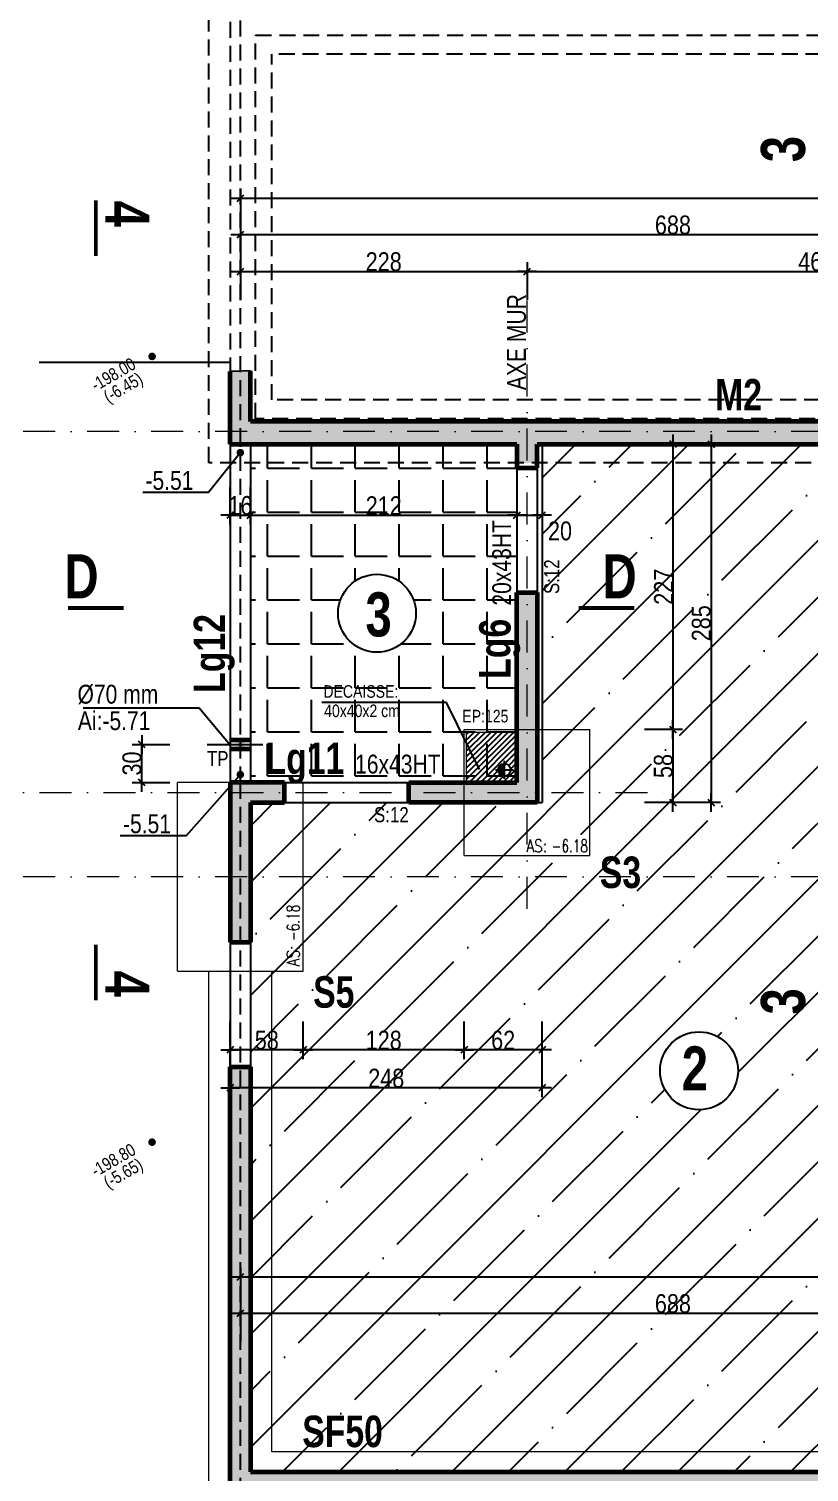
# Model space of a CAD drawing. Header units: centimetres. Extents: x 16433 to 114398, y -50094 to -12305.
# Drawn here: x 30195 to 30816, y -38168 to -37021 of the extents above; entities that cross this region are included whole.
import ezdxf
from ezdxf.enums import TextEntityAlignment as Align

# ---------------------------------------------------------------- set-up
doc = ezdxf.new("R2010")
doc.units = ezdxf.units.CM
doc.header["$LTSCALE"] = 0.5
doc.linetypes.add('CACHEX2', pattern=[19.05, 12.7, -6.35])
doc.linetypes.add('TIRETPTX2', pattern=[50.8, 25.4, -12.7, 0, -12.7])
doc.layers.get('DEFPOINTS').update_dxf_attribs({"linetype": 'CONTINUOUS'})
for name, color, linetype in [('01_cote_gen', 4, 'CONTINUOUS'), ('01_linteaux', 2, 'CONTINUOUS'), ('01_murs_sup', 2, 'CACHEX2'), ('01_poch_murs', 253, 'CONTINUOUS'), ('01_resv', 32, 'CONTINUOUS'), ('01_texte', 230, 'CONTINUOUS'), ('AA_COTES', 2, 'CONTINUOUS')]:
    doc.layers.add(name, color=color, linetype=linetype)
for name, color, linetype, lineweight in [('01_murs_coup', 5, 'CONTINUOUS', 60), ('01_sem', 42, 'CONTINUOUS', 15), ('01_tram_axes', 2, 'TIRETPTX2', 9)]:
    doc.layers.add(name, color=color, linetype=linetype, lineweight=lineweight)
doc.styles.add('impact', font='impact.ttf')
doc.styles.add('MATTE_TXT', font='arial.ttf')
doc.styles.add('SIMPLEX1', font='SIMPLEX.shx', dxfattribs={"width": 0.8, "height": 10})
doc.styles.add('STYLE2', font='ARIALN.TTF')
doc.dimstyles.new('JB50', dxfattribs={"dimscale": 0.1, "dimtxt": 150, "dimasz": 15, "dimexe": 0.1, "dimexo": 0.1, "dimgap": 0.09, "dimtad": 1, "dimdec": 1, "dimdsep": 46, "dimtxsty": 'STYLE2', "dimblk1": 'BOND_G', "dimblk2": 'BOND_D', "dimsah": 1, "dimcen": 1.5, "dimdle": 0.01, "dimse1": 1, "dimse2": 1, "dimclrd": 4, "dimclre": 2, "dimclrt": 6, "dimazin": 2, "dimtfac": 2.333333, "dimtdec": 1, "dimtix": 1, "dimtmove": 2, "dimatfit": 3, "dimldrblk": 'BOND_G', "dimfxl": 1, "dimtolj": 1, "dimtzin": 0, "dimarcsym": 0})

# ---------------------------------------------------------------- blocks, each defined once
blk = doc.blocks.new('BOND_G')
at = {"layer": 'AA_COTES', "color": 0}
for p, q in [((0, -5), (0, 15)), ((5, 0), (-5, 0)), ((1.77, 1.77), (-1.77, -1.77))]:
    blk.add_line(p, q, dxfattribs=at)
blk = doc.blocks.new('BOND_D')
at = {"layer": 'AA_COTES', "color": 0}
for p, q in [((5, 0), (-5, 0)), ((-1.77, -1.77), (1.77, 1.77)), ((0, 5), (0, -15))]:
    blk.add_line(p, q, dxfattribs=at)
blk = doc.blocks.new('*D3824')
at = {"layer": '01_cote_gen', "color": 4, "lineweight": -2, "ltscale": 2, "transparency": 16777216}
blk.add_line((30364.7, -37184.1), (31049.7, -37184.1), dxfattribs=at)
at = {"layer": 'DEFPOINTS', "color": 0, "ltscale": 2}
for p in [(31051.2, -37184.1), (31051.2, -37184.1), (30363.2, -37207)]:
    blk.add_point(p, dxfattribs=at)
at = {"layer": '01_cote_gen', "color": 4, "lineweight": -2, "ltscale": 2, "transparency": 16777216, "xscale": 1.5, "yscale": 1.5, "zscale": 1.5, "rotation": 180}
blk.add_blockref('BOND_G', (30363.2, -37184.1), dxfattribs=at)
at = {"layer": '01_cote_gen', "color": 4, "lineweight": -2, "ltscale": 2, "transparency": 16777216, "xscale": 1.5, "yscale": 1.5, "zscale": 1.5}
blk.add_blockref('BOND_D', (31051.2, -37184.1), dxfattribs=at)
at = {"layer": '01_cote_gen', "color": 6, "ltscale": 2, "transparency": 16777216, "insert": (30707.2, -37176.5), "char_height": 15, "attachment_point": 5, "style": 'STYLE2'}
blk.add_mtext('\\A1;688', dxfattribs=at)
blk = doc.blocks.new('*D3827')
at = {"layer": '01_cote_gen', "color": 4, "lineweight": -2, "ltscale": 2, "transparency": 16777216}
blk.add_line((30364.7, -37155.2), (31879.7, -37155.2), dxfattribs=at)
at = {"layer": 'DEFPOINTS', "color": 0, "ltscale": 2}
for p in [(30363.2, -37154), (31881.2, -37154), (31881.2, -37155.2)]:
    blk.add_point(p, dxfattribs=at)
at = {"layer": '01_cote_gen', "color": 4, "lineweight": -2, "ltscale": 2, "transparency": 16777216, "xscale": 1.5, "yscale": 1.5, "zscale": 1.5, "rotation": 180}
blk.add_blockref('BOND_G', (30363.2, -37155.2), dxfattribs=at)
at = {"layer": '01_cote_gen', "color": 4, "lineweight": -2, "ltscale": 2, "transparency": 16777216, "xscale": 1.5, "yscale": 1.5, "zscale": 1.5}
blk.add_blockref('BOND_D', (31881.2, -37155.2), dxfattribs=at)
at = {"layer": '01_cote_gen', "color": 6, "ltscale": 2, "transparency": 16777216, "insert": (31122.2, -37147.5), "char_height": 15, "attachment_point": 5, "style": 'STYLE2'}
blk.add_mtext('\\A1;1518', dxfattribs=at)
blk = doc.blocks.new('*D3828')
at = {"layer": '01_cote_gen', "color": 4, "lineweight": -2, "ltscale": 2, "transparency": 16777216}
blk.add_line((30364.7, -38041.5), (31049.7, -38041.5), dxfattribs=at)
at = {"layer": 'DEFPOINTS', "color": 0, "ltscale": 2}
for p in [(30363.2, -38039.8), (31051.2, -38041.5), (31051.2, -38067.5)]:
    blk.add_point(p, dxfattribs=at)
at = {"layer": '01_cote_gen', "color": 4, "lineweight": -2, "ltscale": 2, "transparency": 16777216, "xscale": 1.5, "yscale": 1.5, "zscale": 1.5, "rotation": 180}
blk.add_blockref('BOND_G', (30363.2, -38041.5), dxfattribs=at)
at = {"layer": '01_cote_gen', "color": 4, "lineweight": -2, "ltscale": 2, "transparency": 16777216, "xscale": 1.5, "yscale": 1.5, "zscale": 1.5}
blk.add_blockref('BOND_D', (31051.2, -38041.5), dxfattribs=at)
at = {"layer": '01_cote_gen', "color": 6, "ltscale": 2, "transparency": 16777216, "insert": (30707.2, -38033.9), "char_height": 15, "attachment_point": 5, "style": 'STYLE2'}
blk.add_mtext('\\A1;688', dxfattribs=at)
blk = doc.blocks.new('*D3831')
at = {"layer": '01_cote_gen', "color": 4, "lineweight": -2, "ltscale": 2, "transparency": 16777216}
blk.add_line((30364.7, -38012.6), (31879.7, -38012.6), dxfattribs=at)
at = {"layer": 'DEFPOINTS', "color": 0, "ltscale": 2}
for p in [(31881.2, -38012.6), (30363.2, -38021.8), (31881.2, -38029.7)]:
    blk.add_point(p, dxfattribs=at)
at = {"layer": '01_cote_gen', "color": 4, "lineweight": -2, "ltscale": 2, "transparency": 16777216, "xscale": 1.5, "yscale": 1.5, "zscale": 1.5, "rotation": 180}
blk.add_blockref('BOND_G', (30363.2, -38012.6), dxfattribs=at)
at = {"layer": '01_cote_gen', "color": 4, "lineweight": -2, "ltscale": 2, "transparency": 16777216, "xscale": 1.5, "yscale": 1.5, "zscale": 1.5}
blk.add_blockref('BOND_D', (31881.2, -38012.6), dxfattribs=at)
at = {"layer": '01_cote_gen', "color": 6, "ltscale": 2, "transparency": 16777216, "insert": (31122.2, -38004.9), "char_height": 15, "attachment_point": 5, "style": 'STYLE2'}
blk.add_mtext('\\A1;1518', dxfattribs=at)
blk = doc.blocks.new('*D4035')
at = {"layer": '01_cote_gen', "color": 4, "lineweight": -2, "ltscale": 2, "transparency": 16777216}
blk.add_line((30707.2, -37352), (30707.2, -37576), dxfattribs=at)
at = {"layer": 'DEFPOINTS', "color": 0, "ltscale": 2}
for p in [(30658.9, -37350.5), (30641.2, -37577.5), (30707.2, -37577.5)]:
    blk.add_point(p, dxfattribs=at)
at = {"layer": '01_cote_gen', "color": 4, "lineweight": -2, "ltscale": 2, "transparency": 16777216, "xscale": 1.5, "yscale": 1.5, "zscale": 1.5}
for name, p, rotation in [('BOND_G', (30707.2, -37350.5), 90), ('BOND_D', (30707.2, -37577.5), 270)]:
    blk.add_blockref(name, p, dxfattribs=dict(at, rotation=rotation))
at = {"layer": '01_cote_gen', "color": 6, "ltscale": 2, "transparency": 16777216, "insert": (30699.7, -37464), "char_height": 15, "attachment_point": 5, "rotation": 90, "style": 'STYLE2'}
blk.add_mtext('\\A1;227', dxfattribs=at)
blk = doc.blocks.new('*D4036')
at = {"layer": '01_cote_gen', "color": 4, "lineweight": -2, "ltscale": 2, "transparency": 16777216}
blk.add_line((30707.2, -37579), (30707.2, -37634), dxfattribs=at)
at = {"layer": 'DEFPOINTS', "color": 0, "ltscale": 2}
for p in [(30691, -37577.5), (30599.2, -37635.5), (30707.2, -37635.5)]:
    blk.add_point(p, dxfattribs=at)
at = {"layer": '01_cote_gen', "color": 4, "lineweight": -2, "ltscale": 2, "transparency": 16777216, "xscale": 1.5, "yscale": 1.5, "zscale": 1.5}
for name, p, rotation in [('BOND_G', (30707.2, -37577.5), 90), ('BOND_D', (30707.2, -37635.5), 270)]:
    blk.add_blockref(name, p, dxfattribs=dict(at, rotation=rotation))
at = {"layer": '01_cote_gen', "color": 6, "ltscale": 2, "transparency": 16777216, "insert": (30699.6, -37606.5), "char_height": 15, "attachment_point": 5, "rotation": 90, "style": 'STYLE2'}
blk.add_mtext('\\A1;58', dxfattribs=at)
blk = doc.blocks.new('*D4037')
at = {"layer": '01_cote_gen', "color": 4, "lineweight": -2, "ltscale": 2, "transparency": 16777216}
blk.add_line((30737.5, -37352.1), (30737.5, -37634), dxfattribs=at)
at = {"layer": 'DEFPOINTS', "color": 0, "ltscale": 2}
for p in [(30742.8, -37350.6), (30714.7, -37635.5), (30737.5, -37635.5)]:
    blk.add_point(p, dxfattribs=at)
at = {"layer": '01_cote_gen', "color": 4, "lineweight": -2, "ltscale": 2, "transparency": 16777216, "xscale": 1.5, "yscale": 1.5, "zscale": 1.5}
for name, p, rotation in [('BOND_G', (30737.5, -37350.6), 90), ('BOND_D', (30737.5, -37635.5), 270)]:
    blk.add_blockref(name, p, dxfattribs=dict(at, rotation=rotation))
at = {"layer": '01_cote_gen', "color": 6, "ltscale": 2, "transparency": 16777216, "insert": (30729.8, -37493), "char_height": 15, "attachment_point": 5, "rotation": 90, "style": 'STYLE2'}
blk.add_mtext('\\A1;285', dxfattribs=at)
blk = doc.blocks.new('*D4064')
at = {"layer": '01_cote_gen', "color": 4, "lineweight": -2, "ltscale": 2, "transparency": 16777216}
blk.add_line((30364.7, -37213.4), (30589.7, -37213.4), dxfattribs=at)
at = {"layer": 'DEFPOINTS', "color": 0, "ltscale": 2}
for p in [(30363.2, -37214.8), (30591.2, -37213.4), (30591.2, -37230.1)]:
    blk.add_point(p, dxfattribs=at)
at = {"layer": '01_cote_gen', "color": 4, "lineweight": -2, "ltscale": 2, "transparency": 16777216, "xscale": 1.5, "yscale": 1.5, "zscale": 1.5, "rotation": 180}
blk.add_blockref('BOND_G', (30363.2, -37213.4), dxfattribs=at)
at = {"layer": '01_cote_gen', "color": 4, "lineweight": -2, "ltscale": 2, "transparency": 16777216, "xscale": 1.5, "yscale": 1.5, "zscale": 1.5}
blk.add_blockref('BOND_D', (30591.2, -37213.4), dxfattribs=at)
at = {"layer": '01_cote_gen', "color": 6, "ltscale": 2, "transparency": 16777216, "insert": (30477.2, -37205.7), "char_height": 15, "attachment_point": 5, "style": 'STYLE2'}
blk.add_mtext('\\A1;228', dxfattribs=at)
blk = doc.blocks.new('*D4065')
at = {"layer": '01_cote_gen', "color": 4, "lineweight": -2, "ltscale": 2, "transparency": 16777216}
blk.add_line((30592.7, -37213.4), (31049.7, -37213.4), dxfattribs=at)
at = {"layer": 'DEFPOINTS', "color": 0, "ltscale": 2}
for p in [(31051.2, -37213.4), (30591.2, -37220.9), (31051.2, -37220.9)]:
    blk.add_point(p, dxfattribs=at)
at = {"layer": '01_cote_gen', "color": 4, "lineweight": -2, "ltscale": 2, "transparency": 16777216, "xscale": 1.5, "yscale": 1.5, "zscale": 1.5, "rotation": 180}
blk.add_blockref('BOND_G', (30591.2, -37213.4), dxfattribs=at)
at = {"layer": '01_cote_gen', "color": 4, "lineweight": -2, "ltscale": 2, "transparency": 16777216, "xscale": 1.5, "yscale": 1.5, "zscale": 1.5}
blk.add_blockref('BOND_D', (31051.2, -37213.4), dxfattribs=at)
at = {"layer": '01_cote_gen', "color": 6, "ltscale": 2, "transparency": 16777216, "insert": (30821.2, -37205.7), "char_height": 15, "attachment_point": 5, "style": 'STYLE2'}
blk.add_mtext('\\A1;460', dxfattribs=at)
blk = doc.blocks.new('*D4066')
at = {"layer": '01_cote_gen', "color": 4, "lineweight": -2, "ltscale": 2, "transparency": 16777216}
blk.add_line((30601.7, -37832.1), (30542.7, -37832.1), dxfattribs=at)
at = {"layer": 'DEFPOINTS', "color": 0, "ltscale": 2}
for p in [(30541.2, -37635.5), (30603.2, -37635.5), (30541.2, -37832.1)]:
    blk.add_point(p, dxfattribs=at)
at = {"layer": '01_cote_gen', "color": 4, "lineweight": -2, "ltscale": 2, "transparency": 16777216, "xscale": 1.5, "yscale": 1.5, "zscale": 1.5, "rotation": 180}
blk.add_blockref('BOND_D', (30541.2, -37832.1), dxfattribs=at)
at = {"layer": '01_cote_gen', "color": 4, "lineweight": -2, "ltscale": 2, "transparency": 16777216, "xscale": 1.5, "yscale": 1.5, "zscale": 1.5}
blk.add_blockref('BOND_G', (30603.2, -37832.1), dxfattribs=at)
at = {"layer": '01_cote_gen', "color": 6, "ltscale": 2, "transparency": 16777216, "insert": (30572.2, -37824.5), "char_height": 15, "attachment_point": 5, "style": 'STYLE2'}
blk.add_mtext('\\A1;62', dxfattribs=at)
blk = doc.blocks.new('*D4067')
at = {"layer": '01_cote_gen', "color": 4, "lineweight": -2, "ltscale": 2, "transparency": 16777216}
blk.add_line((30539.7, -37832.1), (30414.7, -37832.1), dxfattribs=at)
at = {"layer": 'DEFPOINTS', "color": 0, "ltscale": 2}
for p in [(30413.2, -37751.2), (30541.2, -37809.6), (30413.2, -37832.1)]:
    blk.add_point(p, dxfattribs=at)
at = {"layer": '01_cote_gen', "color": 4, "lineweight": -2, "ltscale": 2, "transparency": 16777216, "xscale": 1.5, "yscale": 1.5, "zscale": 1.5, "rotation": 180}
blk.add_blockref('BOND_D', (30413.2, -37832.1), dxfattribs=at)
at = {"layer": '01_cote_gen', "color": 4, "lineweight": -2, "ltscale": 2, "transparency": 16777216, "xscale": 1.5, "yscale": 1.5, "zscale": 1.5}
blk.add_blockref('BOND_G', (30541.2, -37832.1), dxfattribs=at)
at = {"layer": '01_cote_gen', "color": 6, "ltscale": 2, "transparency": 16777216, "insert": (30477.2, -37824.5), "char_height": 15, "attachment_point": 5, "style": 'STYLE2'}
blk.add_mtext('\\A1;128', dxfattribs=at)
blk = doc.blocks.new('*D4068')
at = {"layer": '01_cote_gen', "color": 4, "lineweight": -2, "ltscale": 2, "transparency": 16777216}
blk.add_line((30411.7, -37832.1), (30356.7, -37832.1), dxfattribs=at)
at = {"layer": 'DEFPOINTS', "color": 0, "ltscale": 2}
for p in [(30355.2, -37635), (30413.2, -37739.7), (30355.2, -37832.1)]:
    blk.add_point(p, dxfattribs=at)
at = {"layer": '01_cote_gen', "color": 4, "lineweight": -2, "ltscale": 2, "transparency": 16777216, "xscale": 1.5, "yscale": 1.5, "zscale": 1.5, "rotation": 180}
blk.add_blockref('BOND_D', (30355.2, -37832.1), dxfattribs=at)
at = {"layer": '01_cote_gen', "color": 4, "lineweight": -2, "ltscale": 2, "transparency": 16777216, "xscale": 1.5, "yscale": 1.5, "zscale": 1.5}
blk.add_blockref('BOND_G', (30413.2, -37832.1), dxfattribs=at)
at = {"layer": '01_cote_gen', "color": 6, "ltscale": 2, "transparency": 16777216, "insert": (30384.2, -37824.5), "char_height": 15, "attachment_point": 5, "style": 'STYLE2'}
blk.add_mtext('\\A1;58', dxfattribs=at)
blk = doc.blocks.new('*D4069')
at = {"layer": '01_cote_gen', "color": 4, "lineweight": -2, "ltscale": 2, "transparency": 16777216}
blk.add_line((30601.7, -37862.3), (30356.7, -37862.3), dxfattribs=at)
at = {"layer": 'DEFPOINTS', "color": 0, "ltscale": 2}
for p in [(30355.2, -37839.6), (30603.2, -37839.6), (30355.2, -37862.3)]:
    blk.add_point(p, dxfattribs=at)
at = {"layer": '01_cote_gen', "color": 4, "lineweight": -2, "ltscale": 2, "transparency": 16777216, "xscale": 1.5, "yscale": 1.5, "zscale": 1.5, "rotation": 180}
blk.add_blockref('BOND_D', (30355.2, -37862.3), dxfattribs=at)
at = {"layer": '01_cote_gen', "color": 4, "lineweight": -2, "ltscale": 2, "transparency": 16777216, "xscale": 1.5, "yscale": 1.5, "zscale": 1.5}
blk.add_blockref('BOND_G', (30603.2, -37862.3), dxfattribs=at)
at = {"layer": '01_cote_gen', "color": 6, "ltscale": 2, "transparency": 16777216, "insert": (30479.2, -37854.7), "char_height": 15, "attachment_point": 5, "style": 'STYLE2'}
blk.add_mtext('\\A1;248', dxfattribs=at)
blk = doc.blocks.new('*D4477')
at = {"layer": '01_cote_gen', "color": 4, "lineweight": -2, "ltscale": 2, "transparency": 16777216}
for p, q in [((30353.7, -37407.1), (30352.2, -37407.1)), ((30355.2, -37407.1), (30371.2, -37407.1)), ((30372.7, -37407.1), (30374.2, -37407.1))]:
    blk.add_line(p, q, dxfattribs=at)
at = {"layer": 'DEFPOINTS', "color": 0, "ltscale": 2}
for p in [(30371.2, -37407.1), (30355.2, -37415.9), (30371.2, -37415.9)]:
    blk.add_point(p, dxfattribs=at)
at = {"layer": '01_cote_gen', "color": 4, "lineweight": -2, "ltscale": 2, "transparency": 16777216, "xscale": 1.5, "yscale": 1.5, "zscale": 1.5}
blk.add_blockref('BOND_G', (30355.2, -37407.1), dxfattribs=at)
at = {"layer": '01_cote_gen', "color": 4, "lineweight": -2, "ltscale": 2, "transparency": 16777216, "xscale": 1.5, "yscale": 1.5, "zscale": 1.5, "rotation": 180}
blk.add_blockref('BOND_D', (30371.2, -37407.1), dxfattribs=at)
at = {"layer": '01_cote_gen', "color": 6, "ltscale": 2, "transparency": 16777216, "insert": (30363.2, -37399.5), "char_height": 15, "attachment_point": 5, "style": 'STYLE2'}
blk.add_mtext('\\A1;16', dxfattribs=at)
blk = doc.blocks.new('*D4478')
at = {"layer": '01_cote_gen', "color": 4, "lineweight": -2, "ltscale": 2, "transparency": 16777216}
blk.add_line((30372.7, -37407.1), (30581.7, -37407.1), dxfattribs=at)
at = {"layer": 'DEFPOINTS', "color": 0, "ltscale": 2}
for p in [(30583.2, -37404.8), (30583.2, -37407.1), (30371.2, -37414.6)]:
    blk.add_point(p, dxfattribs=at)
at = {"layer": '01_cote_gen', "color": 4, "lineweight": -2, "ltscale": 2, "transparency": 16777216, "xscale": 1.5, "yscale": 1.5, "zscale": 1.5, "rotation": 180}
blk.add_blockref('BOND_G', (30371.2, -37407.1), dxfattribs=at)
at = {"layer": '01_cote_gen', "color": 4, "lineweight": -2, "ltscale": 2, "transparency": 16777216, "xscale": 1.5, "yscale": 1.5, "zscale": 1.5}
blk.add_blockref('BOND_D', (30583.2, -37407.1), dxfattribs=at)
at = {"layer": '01_cote_gen', "color": 6, "ltscale": 2, "transparency": 16777216, "insert": (30477.2, -37399.6), "char_height": 15, "attachment_point": 5, "style": 'STYLE2'}
blk.add_mtext('\\A1;212', dxfattribs=at)
blk = doc.blocks.new('*D4479')
at = {"layer": '01_cote_gen', "color": 4, "lineweight": -2, "ltscale": 2, "transparency": 16777216}
blk.add_line((30584.7, -37407.1), (30601.7, -37407.1), dxfattribs=at)
at = {"layer": 'DEFPOINTS', "color": 0, "ltscale": 2}
for p in [(30583.2, -37399.6), (30603.2, -37399.6), (30603.2, -37407.1)]:
    blk.add_point(p, dxfattribs=at)
at = {"layer": '01_cote_gen', "color": 4, "lineweight": -2, "ltscale": 2, "transparency": 16777216, "xscale": 1.5, "yscale": 1.5, "zscale": 1.5, "rotation": 180}
blk.add_blockref('BOND_G', (30583.2, -37407.1), dxfattribs=at)
at = {"layer": '01_cote_gen', "color": 4, "lineweight": -2, "ltscale": 2, "transparency": 16777216, "xscale": 1.5, "yscale": 1.5, "zscale": 1.5}
blk.add_blockref('BOND_D', (30603.2, -37407.1), dxfattribs=at)
at = {"layer": '01_cote_gen', "color": 6, "ltscale": 2, "transparency": 16777216, "insert": (30617.4, -37419.7), "char_height": 15, "attachment_point": 5, "style": 'STYLE2'}
blk.add_mtext('\\A1;20', dxfattribs=at)
blk = doc.blocks.new('*D4494')
at = {"layer": '01_cote_gen', "color": 4, "lineweight": -2, "ltscale": 2, "transparency": 16777216}
blk.add_line((30284.7, -37618), (30284.7, -37591), dxfattribs=at)
at = {"layer": 'DEFPOINTS', "color": 0, "ltscale": 2}
for p in [(30284.7, -37589.5), (30363.2, -37589.5), (30355.2, -37619.5)]:
    blk.add_point(p, dxfattribs=at)
at = {"layer": '01_cote_gen', "color": 4, "lineweight": -2, "ltscale": 2, "transparency": 16777216, "xscale": 1.5, "yscale": 1.5, "zscale": 1.5}
for name, p, rotation in [('BOND_D', (30284.7, -37589.5), 90), ('BOND_G', (30284.7, -37619.5), 270)]:
    blk.add_blockref(name, p, dxfattribs=dict(at, rotation=rotation))
at = {"layer": '01_cote_gen', "color": 6, "ltscale": 2, "transparency": 16777216, "insert": (30277, -37604.5), "char_height": 15, "attachment_point": 5, "rotation": 90, "style": 'STYLE2'}
blk.add_mtext('\\A1;30', dxfattribs=at)

msp = doc.modelspace()

# ---------------------------------------------------------------- hatches: boundary and pattern name
at = {"layer": '01_poch_murs', "ltscale": 2}
h = msp.add_hatch(color=256, dxfattribs=at)
h.dxf.hatch_style = 1
h.paths.add_polyline_path([(31202.168, -37365.545), (31184.165, -37365.545), (31184.164, -37902.568), (31202.164, -37902.568)])
h.paths.add_polyline_path([(31202.169, -37274.568), (31873.164, -37274.562), (31873.164, -37279.554), (31889.164, -37279.554), (31889.164, -37200.094), (31873.164, -37200.094), (31873.164, -37256.562), (31184.166, -37256.562), (31184.165, -37332.555), (30371.166, -37332.555), (30371.166, -37292.246), (30355.166, -37292.816), (30355.166, -37350.545), (30583.162, -37350.548), (30583.162, -37365.545), (30599.162, -37365.545), (30599.162, -37350.548), (31042.169, -37350.555), (31042.169, -37365.545), (31060.169, -37365.545), (31060.169, -37350.555), (31184.165, -37350.557), (31184.165, -37365.545), (31202.168, -37365.545)])
h.paths.add_polyline_path([(31060.169, -37365.545), (31042.169, -37365.545), (31042.169, -37814.557), (31060.169, -37814.557)])
at = {"layer": '01_poch_murs'}
h = msp.add_hatch(dxfattribs=at)
h.set_pattern_fill('ANSI35', color=256, scale=10)
h.paths.add_polyline_path([(31854.164, -37340.545), (31217.176, -37340.545), (31217.176, -37365.545), (31202.168, -37365.545), (31202.166, -37694.548), (31873.164, -37694.548), (31873.164, -37649.512), (31854.164, -37649.512)])
h.paths.add_polyline_path([(31854.164, -37289.512), (31217.176, -37289.512), (31217.176, -37340.545), (31854.164, -37340.545)], flags=17)
h.paths.add_polyline_path([(31854.164, -37274.562), (31202.169, -37274.568), (31202.168, -37340.545), (31217.176, -37340.545), (31217.176, -37289.512), (31854.164, -37289.512)])
h.paths.add_polyline_path([(31873.164, -37289.512), (31854.164, -37289.512), (31854.164, -37340.545), (31873.164, -37340.545)])
h.paths.add_polyline_path([(31873.164, -37279.554), (31873.164, -37274.562), (31854.164, -37274.562), (31854.164, -37289.512), (31873.164, -37289.512)])
h.paths.add_polyline_path([(31873.164, -37340.545), (31854.164, -37340.545), (31854.164, -37649.512), (31873.164, -37649.512), (31873.164, -37553.554)], flags=17)
h.paths.add_polyline_path([(31217.176, -37340.545), (31202.168, -37340.545), (31202.168, -37365.545), (31217.176, -37365.545)], flags=17)
h.paths.add_polyline_path([(31184.165, -37350.557), (31172.168, -37350.557), (31172.168, -37365.545), (31184.165, -37365.545)])
h.paths.add_polyline_path([(31184.165, -37365.545), (31172.168, -37365.545), (31172.168, -37649.511), (31184.165, -37649.512)])
h.paths.add_polyline_path([(31172.168, -37365.545), (31066.17, -37365.545), (31066.17, -37649.512), (31060.169, -37649.512), (31060.169, -37694.548), (31184.165, -37694.548), (31184.165, -37649.512), (31172.168, -37649.511)])
h.paths.add_polyline_path([(31172.168, -37350.557), (31066.17, -37350.555), (31066.17, -37365.545), (31172.168, -37365.545)])
h.paths.add_polyline_path([(31066.17, -37365.545), (31060.169, -37365.545), (31060.169, -37649.512), (31066.17, -37649.512)])
h.paths.add_polyline_path([(31042.169, -37350.555), (31036.17, -37350.555), (31036.17, -37365.545), (31042.169, -37365.545)])
h.paths.add_polyline_path([(31042.169, -37365.545), (31036.17, -37365.545), (31036.17, -37649.512), (31042.169, -37649.512)])
h.paths.add_polyline_path([(31036.17, -37365.545), (30603.162, -37365.545), (30603.162, -37635.548), (30599.162, -37635.548), (30591.162, -37635.548), (30591.162, -37694.548), (31042.169, -37694.548), (31042.169, -37649.512), (31036.17, -37649.512)])
h.paths.add_polyline_path([(31036.17, -37350.555), (30603.162, -37350.548), (30603.162, -37365.545), (31036.17, -37365.545)])
h.paths.add_polyline_path([(30591.162, -37635.548), (30497.169, -37635.548), (30398.169, -37635.548), (30371.166, -37635.548), (30371.166, -37694.548), (30591.162, -37694.548)])
h.paths.add_polyline_path([(31060.169, -37814.557), (31051.17, -37814.557), (31051.17, -37916.554), (31060.169, -37916.554)])
h.paths.add_polyline_path([(31051.17, -37814.557), (31042.169, -37814.557), (31042.169, -37916.554), (31051.17, -37916.554)])
h.paths.add_polyline_path([(31193.166, -37902.568), (31184.164, -37902.568), (31184.165, -38004.565), (31193.166, -38004.565)], flags=17)
h.paths.add_polyline_path([(31202.164, -37902.568), (31193.166, -37902.568), (31193.166, -38004.565), (31202.165, -38004.565)])
h.paths.add_polyline_path([(31184.164, -38794.196), (31025.169, -38794.196), (31025.169, -38997.546), (31075.166, -38997.616), (31177.165, -38997.546), (31184.164, -38997.546)])
h.paths.add_polyline_path([(31184.164, -38744.196), (31060.169, -38744.196), (31060.169, -38764.543), (31051.17, -38764.543), (31051.17, -38794.196), (31184.164, -38794.196)])
h.paths.add_polyline_path([(31051.17, -38764.543), (31025.169, -38764.543), (31025.169, -38794.196), (31051.17, -38794.196)])
h.paths.add_polyline_path([(31219.167, -38270.567), (31193.166, -38270.567), (31193.166, -38446.558), (31219.167, -38446.563)])
edge = h.paths.add_edge_path()
edge.add_arc((30728.016, -37848.736), 30.98, 0, 360)
h.paths.add_polyline_path([(31042.169, -37694.548), (30371.166, -37694.548), (30371.166, -37746.548), (30371.166, -37845.548), (30371.166, -38167.549), (31042.169, -38167.549), (31042.169, -37916.554), (31042.169, -37814.557)])
edge = h.paths.add_edge_path()
edge.add_arc((31594.389, -37848.736), 30.98, 0, 360)
h.paths.add_polyline_path([(31873.164, -37891.558), (31873.164, -37792.558), (31873.164, -37694.548), (31202.166, -37694.548), (31202.164, -37902.568), (31202.165, -38004.565), (31202.164, -38252.567), (31873.164, -38252.567), (31873.164, -38179.563), (31873.164, -38080.563)])
edge = h.paths.add_edge_path()
edge.add_arc((31124.691, -37935.201), 30.98, 0, 360)
h.paths.add_polyline_path([(31184.164, -37902.568), (31184.165, -37694.548), (31060.169, -37694.548), (31060.169, -37814.557), (31060.169, -37916.554), (31060.169, -38744.196), (31184.164, -38744.196), (31184.164, -38705.553), (31184.164, -38603.556), (31184.164, -38446.557), (31193.166, -38446.558), (31193.166, -38270.567), (31184.164, -38270.567), (31184.164, -38004.565)])
at = {"layer": '01_poch_murs', "ltscale": 2}
h = msp.add_hatch(dxfattribs=at)
h.set_pattern_fill('ANGLE', color=256, scale=5)
h.set_pattern_definition([(0, (0, 0), (0, 34.925), [25.4, -9.525]), (90, (0, 0), (-34.925, 2e-15), [25.4, -9.525])])
h.paths.add_polyline_path([(30583.162, -37350.548), (30371.166, -37350.545), (30371.166, -37365.545), (30583.162, -37365.545)])
h.paths.add_polyline_path([(30583.162, -37577.548), (30541.162, -37577.548), (30541.162, -37619.548), (30583.162, -37619.548)])
edge = h.paths.add_edge_path()
edge.add_arc((30471.83, -37485.052), 30.98, 0, 360)
h.paths.add_polyline_path([(30583.162, -37369.55), (30583.162, -37365.545), (30371.166, -37365.545), (30371.166, -37619.548), (30398.169, -37619.548), (30497.169, -37619.548), (30541.162, -37619.548), (30541.162, -37577.548), (30583.162, -37577.548), (30583.162, -37468.55)])
h = msp.add_hatch(color=256, dxfattribs=at)
h.dxf.hatch_style = 1
h.paths.add_polyline_path([(31202.164, -38004.565), (31184.164, -38004.565), (31184.164, -38270.567), (31219.167, -38270.567), (31219.167, -38446.563), (31184.164, -38446.557), (31184.164, -38603.556), (31202.164, -38603.555), (31202.164, -38464.558), (31237.167, -38464.557), (31237.167, -38270.567), (31873.164, -38270.567), (31873.164, -38385.568), (31889.164, -38385.568), (31889.164, -38179.563), (31873.164, -38179.563), (31873.164, -38252.567), (31202.164, -38252.567)])
h.paths.add_polyline_path([(31889.164, -37891.558), (31873.164, -37891.558), (31873.164, -38080.563), (31889.164, -38080.563)])
h.paths.add_polyline_path([(31889.164, -37553.554), (31873.164, -37553.554), (31873.164, -37792.558), (31889.164, -37792.558)])
h.paths.add_polyline_path([(30599.162, -37468.55), (30583.162, -37468.55), (30583.162, -37619.548), (30497.169, -37619.548), (30497.169, -37635.548), (30599.162, -37635.548)])
h.paths.add_polyline_path([(30371.166, -37635.548), (30398.169, -37635.548), (30398.169, -37619.548), (30355.166, -37619.548), (30355.166, -37746.548), (30371.166, -37746.548)])
h.paths.add_polyline_path([(31060.169, -37916.554), (31042.169, -37916.554), (31042.169, -38167.549), (30371.166, -38167.549), (30371.166, -37845.548), (30355.166, -37845.548), (30355.166, -38209.545), (30375.166, -38209.545), (30375.166, -38185.549), (31042.209, -38185.549), (31042.169, -38748.543), (31007.169, -38748.543), (31007.169, -38997.546), (30856.162, -38997.616), (30856.162, -39015.616), (31075.168, -39015.616), (31075.166, -38997.616), (31025.169, -38997.546), (31025.169, -38764.543), (31060.169, -38764.543)])
h = msp.add_hatch(dxfattribs=at)
h.set_pattern_fill('ANSI31', color=256)
h.paths.add_polyline_path([(30583.162, -37579.548), (30543.162, -37579.548), (30543.162, -37619.548), (30583.162, -37619.548)])
h.paths.add_polyline_path([(30568.162, -37609.548, -1), (30578.162, -37609.548, -1)], flags=16)
h.paths.add_polyline_path([(30573.162, -37605.866), (30573.162, -37614.548, -0.39480789)], flags=16)
at = {"layer": '01_resv', "ltscale": 2}
h = msp.add_hatch(color=256, dxfattribs=at)
h.dxf.hatch_style = 1
h.paths.add_polyline_path([(30574.554, -37604.746, 0.07068764), (30573.162, -37604.548), (30573.162, -37605.866, -0.07068764)])
h.paths.add_polyline_path([(30573.162, -37604.548, 0.41421356), (30568.162, -37609.548), (30571.482, -37609.548, -0.16345629), (30573.162, -37605.866)])
h.paths.add_polyline_path([(30571.482, -37609.548), (30568.162, -37609.548, 0.41421356), (30573.162, -37614.548, -0.21732668)])

# ---------------------------------------------------------------- linework, layer by layer
at = {"layer": '01_linteaux'}
for p, q in [((30203.104, -37285.545), (30355.166, -37285.545)), ((30355.166, -37350.545), (30355.166, -37619.548)), ((30371.166, -37350.545), (30371.166, -37619.548)), ((30603.162, -37350.545), (30603.162, -37635.548)), ((30583.162, -37369.55), (30583.162, -37468.55)), ((30599.162, -37369.55), (30599.162, -37468.55)), ((30398.169, -37619.548), (30497.169, -37619.548)), ((30398.169, -37635.548), (30497.169, -37635.548)), ((30599.162, -37635.548), (30603.162, -37635.548)), ((30355.166, -37746.548), (30355.166, -37845.548)), ((30371.166, -37746.548), (30371.166, -37845.548))]:
    msp.add_line(p, q, dxfattribs=at)
at = {"layer": '01_murs_coup'}
for p, q in [((30355.166, -37350.545), (30355.166, -37292.816)), ((30371.166, -37332.555), (30371.166, -37292.246)), ((31184.165, -37332.555), (30371.166, -37332.555)), ((30355.166, -37350.545), (30583.162, -37350.548)), ((30583.162, -37350.548), (30583.162, -37369.55)), ((30599.162, -37350.548), (31042.169, -37350.555)), ((30599.162, -37369.55), (30599.162, -37350.548)), ((30583.162, -37369.55), (30599.162, -37369.55)), ((30583.162, -37468.55), (30599.162, -37468.55)), ((30583.162, -37619.548), (30583.162, -37468.55)), ((30599.162, -37468.55), (30599.162, -37635.548)), ((30371.166, -37586.048), (30355.166, -37586.048)), ((30371.166, -37593.048), (30355.166, -37593.048)), ((30398.169, -37619.548), (30355.166, -37619.548)), ((30355.166, -37619.548), (30355.166, -37746.548)), ((30398.169, -37635.548), (30398.169, -37619.548)), ((30497.169, -37635.548), (30497.169, -37619.548)), ((30497.169, -37619.548), (30583.162, -37619.548)), ((30371.166, -37635.548), (30398.169, -37635.548)), ((30371.166, -37635.548), (30371.166, -37746.548)), ((30599.162, -37635.548), (30497.169, -37635.548)), ((30355.166, -37746.548), (30371.166, -37746.548)), ((30355.166, -37845.548), (30371.166, -37845.548)), ((30355.166, -38209.545), (30355.166, -37845.548)), ((30371.166, -37845.548), (30371.166, -38167.549)), ((30371.166, -38167.549), (31042.169, -38167.549))]:
    msp.add_line(p, q, dxfattribs=at)
at = {"layer": '01_murs_sup', "ltscale": 2}
for p, q in [((30363.166, -37350.545), (30363.166, -36196.077)), ((30338.166, -37365.545), (30338.166, -36655.545)), ((30355.166, -36843.543), (30355.166, -37350.545)), ((30375.166, -37330.545), (30375.166, -37025.545)), ((30375.166, -37025.545), (31869.176, -37025.545)), ((30388.166, -37315.545), (30388.166, -37040.545)), ((31854.176, -37040.545), (30388.166, -37040.545)), ((31167.176, -37315.545), (30388.166, -37315.545)), ((31182.176, -37330.545), (30375.166, -37330.545)), ((30363.166, -37619.548), (30363.166, -37350.545)), ((31217.176, -37365.545), (30338.166, -37365.545)), ((30363.166, -39099.364), (30363.166, -37619.548))]:
    msp.add_line(p, q, dxfattribs=at)
at = {"layer": '01_poch_murs', "ltscale": 2}
msp.add_line((30371.166, -37292.246), (30355.166, -37292.816), dxfattribs=at)
at = {"layer": '01_resv', "ltscale": 2}
for p, q in [((30527.097, -37556.018), (30428.055, -37556.018)), ((30553.258, -37609.244), (30527.097, -37556.018)), ((30381.152, -37589.548), (30336.652, -37589.548)), ((30573.162, -37616.679), (30573.162, -37602.416))]:
    msp.add_line(p, q, dxfattribs=at)
at = {"layer": '01_resv'}
msp.add_line((30566.03, -37609.548), (30580.293, -37609.548), dxfattribs=at)
at = {"layer": '01_resv', "ltscale": 2}
msp.add_circle((30573.162, -37609.548), 5, dxfattribs=at)
msp.add_arc((30577.802, -37610.207), 6.354, 120.737493, 223.088996, dxfattribs=at)
msp.add_solid([(30355.166, -37586.048), (30371.166, -37586.048), (30371.166, -37593.048), (30355.166, -37593.048)], dxfattribs=at)
at = {"layer": '01_sem', "ltscale": 2}
for p, q in [((30541.162, -37677.548), (30541.162, -37577.548)), ((30541.162, -37577.548), (30641.162, -37577.548)), ((30543.162, -37619.548), (30543.162, -37579.548)), ((30543.162, -37579.548), (30583.162, -37579.548)), ((30641.162, -37677.548), (30641.162, -37577.548)), ((30313.166, -37769.548), (30313.166, -37619.548)), ((30355.166, -37619.548), (30313.166, -37619.548)), ((30413.166, -37769.548), (30413.166, -37619.548)), ((30541.162, -37677.548), (30641.162, -37677.548)), ((30313.166, -37769.548), (30413.166, -37769.548)), ((30338.166, -38913.54), (30338.166, -37769.548)), ((30388.166, -38151.549), (30388.166, -37769.548)), ((31026.17, -38151.549), (30388.166, -38151.549))]:
    msp.add_line(p, q, dxfattribs=at)
at = {"layer": '01_texte'}
for p, q in [((30363.166, -37357.389), (30337.898, -37389.018)), ((30337.898, -37389.018), (30285.545, -37389.018)), ((30238.144, -37560.327), (30330.532, -37560.327)), ((30330.532, -37560.327), (30355.166, -37589.548)), ((30363.166, -37613.31), (30320.018, -37661.962)), ((30320.018, -37661.962), (30267.665, -37661.962))]:
    msp.add_line(p, q, dxfattribs=at)
at = {"layer": '01_texte', "const_width": 3}
for points in [[(30248.187, -37156.725), (30248.187, -37200.977)], [(30226.061, -37480.85), (30270.313, -37480.85)], [(30632.163, -37480.85), (30676.415, -37480.85)], [(30248.187, -37748.453), (30248.187, -37792.705)]]:
    msp.add_lwpolyline(points, dxfattribs=at)
for points in [[(30291.478, -37280.921, 1), (30294.478, -37280.921, 1)], [(30361.666, -37357.389, 1), (30364.666, -37357.389, 1)], [(30361.666, -37613.31, 1), (30364.666, -37613.31, 1)], [(30291.478, -37905.469, 1), (30294.478, -37905.469, 1)]]:
    msp.add_lwpolyline(points, format="xyb", close=True, dxfattribs=at)
at = {"layer": '01_texte'}
for centre in [(30471.83, -37485.052), (30728.016, -37848.736)]:
    msp.add_circle(centre, 30.98, dxfattribs=at)
at = {"layer": '01_tram_axes', "ltscale": 2}
for p, q in [((30591.162, -37719.889), (30591.162, -37230.103)), ((32099.064, -37340.545), (30101.712, -37340.545)), ((30101.712, -37627.548), (30703.849, -37627.548)), ((32099.064, -37694.548), (30101.712, -37694.548))]:
    msp.add_line(p, q, dxfattribs=at)

# ---------------------------------------------------------------- texts
at = {"layer": '01_texte', "style": 'impact'}
for s, height, rotation, p in [('3', 35, 90, (30822.696, -37116.101)), ('4', 35, 270, (30245.335, -37167.546)), ('D', 35, 360, (30236.882, -37483.703)), ('D', 35, 360, (30664.861, -37483.703)), ('Lg12', 25, 90, (30358.562, -37517.009)), ('Lg6', 25, 90, (30585.604, -37513.33)), ('4', 35, 270, (30245.335, -37779.624)), ('3', 35, 90, (30822.696, -37793.564))]:
    msp.add_text(s, height=height, rotation=rotation, dxfattribs=at).set_placement(p, align=Align.BOTTOM_CENTER)
at = {"layer": '01_texte'}
for s, height, rotation, style, width, p in [('AXE MUR', 15, 90, 'MATTE_TXT', 0.8, (30594.789, -37269.5)), ('-198.00', 10, 30, 'MATTE_TXT', 0.8, (30266.115, -37302.079)), ('(-6.45)', 10, 30, 'MATTE_TXT', 0.8, (30273.927, -37312.557)), ('20x43HT', 15, 90, 'MATTE_TXT', 0.8, (30583.051, -37444.984)), ('S:12', 12, 90, 'MATTE_TXT', 0.8, (30620.368, -37455.998)), ('-6.18', 10, 90, 'SIMPLEX1', 0.7, (30413.207, -37731.188)), ('AS:', 10, 90, 'SIMPLEX1', 0.8, (30413.207, -37757.465)), ('-198.80', 10, 30, 'MATTE_TXT', 0.8, (30266.115, -37926.626)), ('(-5.65)', 10, 30, 'MATTE_TXT', 0.8, (30273.927, -37937.105))]:
    msp.add_text(s, height=height, rotation=rotation, dxfattribs=dict(at, style=style, width=width)).set_placement(p, align=Align.BOTTOM_CENTER)
at = {"layer": '01_texte', "style": 'impact'}
for s, p in [('M2', (30759.441, -37331.354)), ('Lg11', (30414.512, -37620.431)), ('S3', (30665.518, -37710.948)), ('S5', (30437.493, -37806.094)), ('SF50', (30444.483, -38155.356))]:
    msp.add_text(s, height=25, dxfattribs=at).set_placement(p, align=Align.BOTTOM_CENTER)
at = {"layer": '01_texte'}
for s, height, style, width, p in [('-5.51', 15, 'MATTE_TXT', 0.8, (30306.803, -37391.46)), ('%%C70 mm', 15, 'MATTE_TXT', 0.8, (30265.78, -37561.397)), ('DECAISSE:', 10, 'MATTE_TXT', 0.8, (30459.01, -37555.215)), ('40x40x2 cm', 10, 'MATTE_TXT', 0.8, (30459.945, -37570.623)), ('Ai:-5.71', 15, 'MATTE_TXT', 0.8, (30262.812, -37582.439)), ('EP:125', 10, 'MATTE_TXT', 0.8, (30558.052, -37574.825)), ('TP', 12, 'MATTE_TXT', 0.8, (30345.165, -37610.203)), ('16x43HT', 15, 'MATTE_TXT', 0.8, (30488.421, -37616.948)), ('S:12', 12, 'MATTE_TXT', 0.8, (30483.29, -37654.765)), ('-5.51', 15, 'MATTE_TXT', 0.8, (30288.923, -37664.404)), ('AS:', 10, 'SIMPLEX1', 0.8, (30598.915, -37677.986)), ('-6.18', 10, 'SIMPLEX1', 0.7, (30625.192, -37677.986))]:
    msp.add_text(s, height=height, dxfattribs=dict(at, style=style, width=width)).set_placement(p, align=Align.BOTTOM_CENTER)
at = {"layer": '01_texte', "style": 'impact'}
for s, p in [('3', (30473.122, -37485.947)), ('2', (30724.676, -37846.855))]:
    msp.add_text(s, height=35, dxfattribs=at).set_placement(p, align=Align.MIDDLE_CENTER)

# ---------------------------------------------------------------- dimensions: what is measured, and where the dimension line sits
at = {"layer": '01_cote_gen', "ltscale": 2}
for base, p1, p2, picture, middle in [((31881.176, -37155.205), (30363.166, -37153.971), (31881.176, -37153.971), '*D3827', (31122.171, -37147.537)), ((31051.17, -37184.138), (30363.166, -37207.024), (31051.17, -37184.138), '*D3824', (30707.168, -37176.47)), ((30591.162, -37213.358), (30363.166, -37214.84), (30591.162, -37230.103), '*D4064', (30477.164, -37205.69)), ((31051.17, -37213.358), (30591.162, -37220.858), (31051.17, -37220.858), '*D4065', (30821.166, -37205.69)), ((30371.166, -37407.143), (30355.166, -37415.881), (30371.166, -37415.881), '*D4477', (30363.166, -37399.475)), ((30583.162, -37407.143), (30371.166, -37414.643), (30583.162, -37404.76), '*D4478', (30477.164, -37399.603)), ((30355.166, -37832.149), (30413.166, -37739.681), (30355.166, -37635.012), '*D4068', (30384.166, -37824.481)), ((30541.162, -37832.149), (30603.162, -37635.548), (30541.162, -37635.548), '*D4066', (30572.162, -37824.481)), ((30413.166, -37832.149), (30541.162, -37809.649), (30413.166, -37751.239), '*D4067', (30477.164, -37824.481)), ((30355.166, -37862.329), (30603.162, -37839.649), (30355.166, -37839.649), '*D4069', (30479.164, -37854.661)), ((31881.176, -38012.58), (30363.166, -38021.755), (31881.176, -38029.683), '*D3831', (31122.171, -38004.912)), ((31051.17, -38041.523), (30363.166, -38039.789), (31051.17, -38067.521), '*D3828', (30707.168, -38033.855))]:
    dim = msp.add_linear_dim(base=base, p1=p1, p2=p2, dimstyle='JB50', dxfattribs=at)
    dim.commit()
    dim.dimension.update_dxf_attribs({"geometry": picture, "text_midpoint": middle})
for base, p1, p2, picture, middle in [((30707.229, -37577.548), (30658.948, -37350.549), (30641.162, -37577.548), '*D4035', (30699.689, -37464.048)), ((30737.5, -37635.548), (30742.828, -37350.55), (30714.729, -37635.548), '*D4037', (30729.833, -37493.049)), ((30707.229, -37635.548), (30690.955, -37577.548), (30599.162, -37635.548), '*D4036', (30699.561, -37606.548)), ((30284.685, -37589.548), (30355.166, -37619.548), (30363.166, -37589.548), '*D4494', (30277.017, -37604.548))]:
    dim = msp.add_linear_dim(base=base, p1=p1, p2=p2, angle=90, dimstyle='JB50', dxfattribs=at)
    dim.commit()
    dim.dimension.update_dxf_attribs({"geometry": picture, "text_midpoint": middle})
dim = msp.add_linear_dim(base=(30603.162, -37407.143), p1=(30583.162, -37399.643), p2=(30603.162, -37399.643), dimstyle='JB50', dxfattribs=at)
dim.commit()
dim.dimension.update_dxf_attribs({"geometry": '*D4479', "text_midpoint": (30617.363, -37419.748), "dimtype": 160})

doc.saveas('drawing.dxf')
